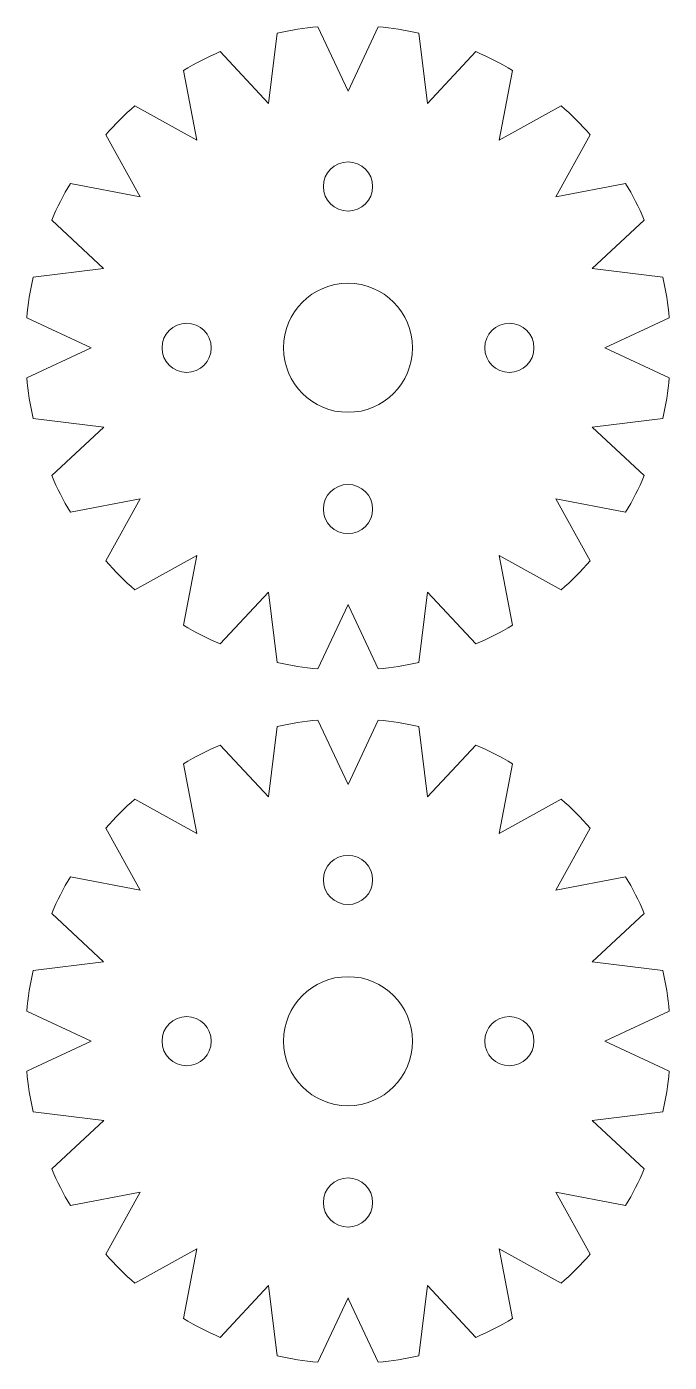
# Model space of a CAD drawing. Header units: centimetres. Extents: x -121 to 177, y -44 to 114.
# Drawn here: x 155.51 to 159.49, y -17.44 to -9.16 of the extents above; entities that cross this region are included whole.
import ezdxf

# ---------------------------------------------------------------- set-up
doc = ezdxf.new("R2010")
doc.units = ezdxf.units.CM
doc.header["$MEASUREMENT"] = 0
doc.layers.add('Layer 1', color=7, linetype='Continuous')

msp = doc.modelspace()

# ---------------------------------------------------------------- linework, layer by layer
at = {"layer": 'Layer 1', "lineweight": 20}
for centre, major_axis in [((157.5, -10.15), (0, 0.1525)), ((157.5, -11.15), (0, 0.4)), ((156.5, -11.15), (0, 0.1525)), ((158.5, -11.15), (0, 0.1525)), ((157.5, -12.15), (0, 0.1525)), ((157.5, -14.45), (0, 0.1525)), ((157.5, -15.45), (0, 0.4)), ((156.5, -15.45), (0, 0.1525)), ((158.5, -15.45), (0, 0.1525)), ((157.5, -16.45), (0, 0.1525))]:
    msp.add_ellipse(centre, major_axis=major_axis, ratio=1, dxfattribs=at)
for points, knots in [([(157.93837, -9.19834), (157.93837, -9.19834), (157.99206, -9.63559), (157.99206, -9.63559), (157.99206, -9.63559), (157.99206, -9.63559), (158.29252, -9.31338), (158.29252, -9.31338), (158.29252, -9.31338), (158.37108, -9.34733), (158.44701, -9.3862), (158.51998, -9.42955), (158.51998, -9.42955), (158.51998, -9.42955), (158.43596, -9.86176), (158.43596, -9.86176), (158.43596, -9.86176), (158.43596, -9.86176), (158.82079, -9.64844), (158.82079, -9.64844), (158.82079, -9.64844), (158.88482, -9.7048), (158.94519, -9.7652), (159.00156, -9.82922), (159.00156, -9.82922), (159.00156, -9.82922), (158.78824, -10.21404), (158.78824, -10.21404), (158.78824, -10.21404), (158.78824, -10.21404), (159.22046, -10.13002), (159.22046, -10.13002), (159.22046, -10.13002), (159.26382, -10.20297), (159.30265, -10.27893), (159.33662, -10.35748), (159.33662, -10.35748), (159.33662, -10.35748), (159.01441, -10.65794), (159.01441, -10.65794), (159.01441, -10.65794), (159.01441, -10.65794), (159.45166, -10.71163), (159.45166, -10.71163), (159.45166, -10.71163), (159.47009, -10.79394), (159.48336, -10.87818), (159.49131, -10.96396), (159.49131, -10.96396), (159.49131, -10.96396), (159.09235, -11.15), (159.09235, -11.15), (159.09235, -11.15), (159.09235, -11.15), (159.49131, -11.33604), (159.49131, -11.33604), (159.49131, -11.33604), (159.48339, -11.42183), (159.47007, -11.50605), (159.45166, -11.58837), (159.45166, -11.58837), (159.45166, -11.58837), (159.01441, -11.64206), (159.01441, -11.64206), (159.01441, -11.64206), (159.01441, -11.64206), (159.33662, -11.94252), (159.33662, -11.94252), (159.33662, -11.94252), (159.30267, -12.02108), (159.26381, -12.09701), (159.22046, -12.16998), (159.22046, -12.16998), (159.22046, -12.16998), (158.78824, -12.08596), (158.78824, -12.08596), (158.78824, -12.08596), (158.78824, -12.08596), (159.00156, -12.47079), (159.00156, -12.47079), (159.00156, -12.47079), (158.9452, -12.53482), (158.88481, -12.59519), (158.82079, -12.65156), (158.82079, -12.65156), (158.82079, -12.65156), (158.43596, -12.43824), (158.43596, -12.43824), (158.43596, -12.43824), (158.43596, -12.43824), (158.51998, -12.87046), (158.51998, -12.87046), (158.51998, -12.87046), (158.44703, -12.91382), (158.37107, -12.95265), (158.29252, -12.98662), (158.29252, -12.98662), (158.29252, -12.98662), (157.99206, -12.66441), (157.99206, -12.66441), (157.99206, -12.66441), (157.99206, -12.66441), (157.93837, -13.10166), (157.93837, -13.10166), (157.93837, -13.10166), (157.85606, -13.12009), (157.77182, -13.13336), (157.68604, -13.14131), (157.68604, -13.14131), (157.68604, -13.14131), (157.50495, -12.75297), (157.50495, -12.75297), (157.50495, -12.75297), (157.50495, -12.75297), (157.5, -12.74235), (157.5, -12.74235), (157.5, -12.74235), (157.5, -12.74235), (157.31396, -13.14131), (157.31396, -13.14131), (157.31396, -13.14131), (157.22817, -13.13339), (157.14395, -13.12007), (157.06163, -13.10166), (157.06163, -13.10166), (157.06163, -13.10166), (157.00794, -12.66441), (157.00794, -12.66441), (157.00794, -12.66441), (157.00794, -12.66441), (156.70748, -12.98662), (156.70748, -12.98662), (156.70748, -12.98662), (156.62892, -12.95267), (156.55299, -12.91381), (156.48002, -12.87046), (156.48002, -12.87046), (156.48002, -12.87046), (156.56404, -12.43824), (156.56404, -12.43824), (156.56404, -12.43824), (156.56404, -12.43824), (156.17921, -12.65156), (156.17921, -12.65156), (156.17921, -12.65156), (156.11518, -12.5952), (156.05481, -12.53481), (155.99844, -12.47079), (155.99844, -12.47079), (155.99844, -12.47079), (156.21176, -12.08596), (156.21176, -12.08596), (156.21176, -12.08596), (156.21176, -12.08596), (155.77954, -12.16998), (155.77954, -12.16998), (155.77954, -12.16998), (155.73618, -12.09703), (155.69735, -12.02107), (155.66338, -11.94252), (155.66338, -11.94252), (155.66338, -11.94252), (155.98559, -11.64206), (155.98559, -11.64206), (155.98559, -11.64206), (155.98559, -11.64206), (155.54834, -11.58837), (155.54834, -11.58837), (155.54834, -11.58837), (155.52991, -11.50606), (155.51664, -11.42182), (155.50869, -11.33604), (155.50869, -11.33604), (155.50869, -11.33604), (155.90765, -11.15), (155.90765, -11.15), (155.90765, -11.15), (155.90765, -11.15), (155.50869, -10.96396), (155.50869, -10.96396), (155.50869, -10.96396), (155.51661, -10.87816), (155.52992, -10.79393), (155.54834, -10.71162), (155.54834, -10.71162), (155.54834, -10.71162), (155.98558, -10.65794), (155.98558, -10.65794), (155.98558, -10.65794), (155.98558, -10.65794), (155.66338, -10.35749), (155.66338, -10.35749), (155.66338, -10.35749), (155.69733, -10.27893), (155.73619, -10.20298), (155.77954, -10.13002), (155.77954, -10.13002), (155.77954, -10.13002), (156.21176, -10.21404), (156.21176, -10.21404), (156.21176, -10.21404), (156.21176, -10.21404), (155.99844, -9.82922), (155.99844, -9.82922), (155.99844, -9.82922), (156.0548, -9.76519), (156.11519, -9.70481), (156.17921, -9.64844), (156.17921, -9.64844), (156.17921, -9.64844), (156.56404, -9.86176), (156.56404, -9.86176), (156.56404, -9.86176), (156.56404, -9.86176), (156.48002, -9.42954), (156.48002, -9.42954), (156.48002, -9.42954), (156.55297, -9.38618), (156.62893, -9.34735), (156.70748, -9.31338), (156.70748, -9.31338), (156.70748, -9.31338), (157.00794, -9.63559), (157.00794, -9.63559), (157.00794, -9.63559), (157.00794, -9.63559), (157.06163, -9.19834), (157.06163, -9.19834), (157.06163, -9.19834), (157.14394, -9.17991), (157.22818, -9.16664), (157.31396, -9.15869), (157.31396, -9.15869), (157.31396, -9.15869), (157.5, -9.55765), (157.5, -9.55765), (157.5, -9.55765), (157.5, -9.55765), (157.68604, -9.15869), (157.68604, -9.15869), (157.68604, -9.15869), (157.77182, -9.16664), (157.85605, -9.17992), (157.93837, -9.19834)], [0, 0, 0, 0, 0.0163934, 0.0163934, 0.0163934, 0.0163934, 0.0327869, 0.0327869, 0.0327869, 0.0327869, 0.0491803, 0.0491803, 0.0491803, 0.0491803, 0.0655738, 0.0655738, 0.0655738, 0.0655738, 0.0819672, 0.0819672, 0.0819672, 0.0819672, 0.0983607, 0.0983607, 0.0983607, 0.0983607, 0.1147541, 0.1147541, 0.1147541, 0.1147541, 0.1311475, 0.1311475, 0.1311475, 0.1311475, 0.147541, 0.147541, 0.147541, 0.147541, 0.1639344, 0.1639344, 0.1639344, 0.1639344, 0.1803279, 0.1803279, 0.1803279, 0.1803279, 0.1967213, 0.1967213, 0.1967213, 0.1967213, 0.2131148, 0.2131148, 0.2131148, 0.2131148, 0.2295082, 0.2295082, 0.2295082, 0.2295082, 0.2459016, 0.2459016, 0.2459016, 0.2459016, 0.2622951, 0.2622951, 0.2622951, 0.2622951, 0.2786885, 0.2786885, 0.2786885, 0.2786885, 0.295082, 0.295082, 0.295082, 0.295082, 0.3114754, 0.3114754, 0.3114754, 0.3114754, 0.3278689, 0.3278689, 0.3278689, 0.3278689, 0.3442623, 0.3442623, 0.3442623, 0.3442623, 0.3606557, 0.3606557, 0.3606557, 0.3606557, 0.3770492, 0.3770492, 0.3770492, 0.3770492, 0.3934426, 0.3934426, 0.3934426, 0.3934426, 0.4098361, 0.4098361, 0.4098361, 0.4098361, 0.4262295, 0.4262295, 0.4262295, 0.4262295, 0.442623, 0.442623, 0.442623, 0.442623, 0.4590164, 0.4590164, 0.4590164, 0.4590164, 0.4754098, 0.4754098, 0.4754098, 0.4754098, 0.4918033, 0.4918033, 0.4918033, 0.4918033, 0.5081967, 0.5081967, 0.5081967, 0.5081967, 0.5245902, 0.5245902, 0.5245902, 0.5245902, 0.5409836, 0.5409836, 0.5409836, 0.5409836, 0.557377, 0.557377, 0.557377, 0.557377, 0.5737705, 0.5737705, 0.5737705, 0.5737705, 0.5901639, 0.5901639, 0.5901639, 0.5901639, 0.6065574, 0.6065574, 0.6065574, 0.6065574, 0.6229508, 0.6229508, 0.6229508, 0.6229508, 0.6393443, 0.6393443, 0.6393443, 0.6393443, 0.6557377, 0.6557377, 0.6557377, 0.6557377, 0.6721311, 0.6721311, 0.6721311, 0.6721311, 0.6885246, 0.6885246, 0.6885246, 0.6885246, 0.704918, 0.704918, 0.704918, 0.704918, 0.7213115, 0.7213115, 0.7213115, 0.7213115, 0.7377049, 0.7377049, 0.7377049, 0.7377049, 0.7540984, 0.7540984, 0.7540984, 0.7540984, 0.7704918, 0.7704918, 0.7704918, 0.7704918, 0.7868852, 0.7868852, 0.7868852, 0.7868852, 0.8032787, 0.8032787, 0.8032787, 0.8032787, 0.8196721, 0.8196721, 0.8196721, 0.8196721, 0.8360656, 0.8360656, 0.8360656, 0.8360656, 0.852459, 0.852459, 0.852459, 0.852459, 0.8688525, 0.8688525, 0.8688525, 0.8688525, 0.8852459, 0.8852459, 0.8852459, 0.8852459, 0.9016393, 0.9016393, 0.9016393, 0.9016393, 0.9180328, 0.9180328, 0.9180328, 0.9180328, 0.9344262, 0.9344262, 0.9344262, 0.9344262, 0.9508197, 0.9508197, 0.9508197, 0.9508197, 0.9672131, 0.9672131, 0.9672131, 0.9672131, 0.9836066, 0.9836066, 0.9836066, 0.9836066, 1, 1, 1, 1]), ([(155.50869, -10.96396), (155.50869, -10.96396), (155.90765, -11.15), (155.90765, -11.15), (155.90765, -11.15), (155.90765, -11.15), (155.50869, -10.96396), (155.50869, -10.96396), (155.50869, -10.96396), (155.50869, -10.96396), (155.50869, -10.96397), (155.50869, -10.96397), (155.50869, -10.96397), (155.50869, -10.96397), (155.90765, -11.15), (155.90765, -11.15), (155.90765, -11.15), (155.90765, -11.15), (155.50869, -10.96396), (155.50869, -10.96396)], [0, 0, 0, 0, 0.2, 0.2, 0.2, 0.2, 0.4, 0.4, 0.4, 0.4, 0.6, 0.6, 0.6, 0.6, 0.8, 0.8, 0.8, 0.8, 1, 1, 1, 1]), ([(159.49131, -11.33603), (159.49131, -11.33603), (159.49131, -11.33604), (159.49131, -11.33604), (159.49131, -11.33604), (159.49131, -11.33604), (159.09235, -11.15), (159.09235, -11.15), (159.09235, -11.15), (159.09235, -11.15), (159.49131, -11.33603), (159.49131, -11.33603)], [0, 0, 0, 0, 0.3333333, 0.3333333, 0.3333333, 0.3333333, 0.6666667, 0.6666667, 0.6666667, 0.6666667, 1, 1, 1, 1]), ([(157.31396, -13.14131), (157.31396, -13.14131), (157.5, -12.74235), (157.5, -12.74235), (157.5, -12.74235), (157.5, -12.74235), (157.31396, -13.14131), (157.31396, -13.14131), (157.31396, -13.14131), (157.31396, -13.14131), (157.31397, -13.14131), (157.31397, -13.14131), (157.31397, -13.14131), (157.31397, -13.14131), (157.5, -12.74235), (157.5, -12.74235), (157.5, -12.74235), (157.5, -12.74235), (157.31396, -13.14131), (157.31396, -13.14131)], [0, 0, 0, 0, 0.2, 0.2, 0.2, 0.2, 0.4, 0.4, 0.4, 0.4, 0.6, 0.6, 0.6, 0.6, 0.8, 0.8, 0.8, 0.8, 1, 1, 1, 1]), ([(157.93837, -13.49834), (157.93837, -13.49834), (157.99206, -13.93559), (157.99206, -13.93559), (157.99206, -13.93559), (157.99206, -13.93559), (158.29252, -13.61338), (158.29252, -13.61338), (158.29252, -13.61338), (158.37108, -13.64733), (158.44701, -13.6862), (158.51998, -13.72955), (158.51998, -13.72955), (158.51998, -13.72955), (158.43596, -14.16176), (158.43596, -14.16176), (158.43596, -14.16176), (158.43596, -14.16176), (158.82079, -13.94844), (158.82079, -13.94844), (158.82079, -13.94844), (158.88482, -14.0048), (158.94519, -14.0652), (159.00156, -14.12922), (159.00156, -14.12922), (159.00156, -14.12922), (158.78824, -14.51404), (158.78824, -14.51404), (158.78824, -14.51404), (158.78824, -14.51404), (159.22046, -14.43002), (159.22046, -14.43002), (159.22046, -14.43002), (159.26382, -14.50297), (159.30265, -14.57893), (159.33662, -14.65748), (159.33662, -14.65748), (159.33662, -14.65748), (159.01441, -14.95794), (159.01441, -14.95794), (159.01441, -14.95794), (159.01441, -14.95794), (159.45166, -15.01163), (159.45166, -15.01163), (159.45166, -15.01163), (159.47009, -15.09394), (159.48336, -15.17818), (159.49131, -15.26396), (159.49131, -15.26396), (159.49131, -15.26396), (159.09235, -15.45), (159.09235, -15.45), (159.09235, -15.45), (159.09235, -15.45), (159.49131, -15.63604), (159.49131, -15.63604), (159.49131, -15.63604), (159.48339, -15.72183), (159.47007, -15.80605), (159.45166, -15.88837), (159.45166, -15.88837), (159.45166, -15.88837), (159.01441, -15.94206), (159.01441, -15.94206), (159.01441, -15.94206), (159.01441, -15.94206), (159.33662, -16.24252), (159.33662, -16.24252), (159.33662, -16.24252), (159.30267, -16.32108), (159.26381, -16.39701), (159.22046, -16.46998), (159.22046, -16.46998), (159.22046, -16.46998), (158.78824, -16.38596), (158.78824, -16.38596), (158.78824, -16.38596), (158.78824, -16.38596), (159.00156, -16.77079), (159.00156, -16.77079), (159.00156, -16.77079), (158.9452, -16.83482), (158.88481, -16.89519), (158.82079, -16.95156), (158.82079, -16.95156), (158.82079, -16.95156), (158.43596, -16.73824), (158.43596, -16.73824), (158.43596, -16.73824), (158.43596, -16.73824), (158.51998, -17.17046), (158.51998, -17.17046), (158.51998, -17.17046), (158.44703, -17.21382), (158.37107, -17.25265), (158.29252, -17.28662), (158.29252, -17.28662), (158.29252, -17.28662), (157.99206, -16.96441), (157.99206, -16.96441), (157.99206, -16.96441), (157.99206, -16.96441), (157.93837, -17.40166), (157.93837, -17.40166), (157.93837, -17.40166), (157.85606, -17.42009), (157.77182, -17.43336), (157.68604, -17.44131), (157.68604, -17.44131), (157.68604, -17.44131), (157.50495, -17.05297), (157.50495, -17.05297), (157.50495, -17.05297), (157.50495, -17.05297), (157.5, -17.04235), (157.5, -17.04235), (157.5, -17.04235), (157.5, -17.04235), (157.31396, -17.44131), (157.31396, -17.44131), (157.31396, -17.44131), (157.22817, -17.43339), (157.14395, -17.42007), (157.06163, -17.40166), (157.06163, -17.40166), (157.06163, -17.40166), (157.00794, -16.96441), (157.00794, -16.96441), (157.00794, -16.96441), (157.00794, -16.96441), (156.70748, -17.28662), (156.70748, -17.28662), (156.70748, -17.28662), (156.62892, -17.25267), (156.55299, -17.21381), (156.48002, -17.17046), (156.48002, -17.17046), (156.48002, -17.17046), (156.56404, -16.73824), (156.56404, -16.73824), (156.56404, -16.73824), (156.56404, -16.73824), (156.17921, -16.95156), (156.17921, -16.95156), (156.17921, -16.95156), (156.11518, -16.8952), (156.05481, -16.83481), (155.99844, -16.77079), (155.99844, -16.77079), (155.99844, -16.77079), (156.21176, -16.38596), (156.21176, -16.38596), (156.21176, -16.38596), (156.21176, -16.38596), (155.77954, -16.46998), (155.77954, -16.46998), (155.77954, -16.46998), (155.73618, -16.39703), (155.69735, -16.32107), (155.66338, -16.24252), (155.66338, -16.24252), (155.66338, -16.24252), (155.98559, -15.94206), (155.98559, -15.94206), (155.98559, -15.94206), (155.98559, -15.94206), (155.54834, -15.88837), (155.54834, -15.88837), (155.54834, -15.88837), (155.52991, -15.80606), (155.51664, -15.72182), (155.50869, -15.63604), (155.50869, -15.63604), (155.50869, -15.63604), (155.90765, -15.45), (155.90765, -15.45), (155.90765, -15.45), (155.90765, -15.45), (155.50869, -15.26396), (155.50869, -15.26396), (155.50869, -15.26396), (155.51661, -15.17816), (155.52992, -15.09393), (155.54834, -15.01162), (155.54834, -15.01162), (155.54834, -15.01162), (155.98558, -14.95794), (155.98558, -14.95794), (155.98558, -14.95794), (155.98558, -14.95794), (155.66338, -14.65749), (155.66338, -14.65749), (155.66338, -14.65749), (155.69733, -14.57893), (155.73619, -14.50298), (155.77954, -14.43002), (155.77954, -14.43002), (155.77954, -14.43002), (156.21176, -14.51404), (156.21176, -14.51404), (156.21176, -14.51404), (156.21176, -14.51404), (155.99844, -14.12922), (155.99844, -14.12922), (155.99844, -14.12922), (156.0548, -14.06519), (156.11519, -14.00481), (156.17921, -13.94844), (156.17921, -13.94844), (156.17921, -13.94844), (156.56404, -14.16176), (156.56404, -14.16176), (156.56404, -14.16176), (156.56404, -14.16176), (156.48002, -13.72954), (156.48002, -13.72954), (156.48002, -13.72954), (156.55297, -13.68618), (156.62893, -13.64735), (156.70748, -13.61338), (156.70748, -13.61338), (156.70748, -13.61338), (157.00794, -13.93559), (157.00794, -13.93559), (157.00794, -13.93559), (157.00794, -13.93559), (157.06163, -13.49834), (157.06163, -13.49834), (157.06163, -13.49834), (157.14394, -13.47991), (157.22818, -13.46664), (157.31396, -13.45869), (157.31396, -13.45869), (157.31396, -13.45869), (157.5, -13.85765), (157.5, -13.85765), (157.5, -13.85765), (157.5, -13.85765), (157.68604, -13.45869), (157.68604, -13.45869), (157.68604, -13.45869), (157.77182, -13.46664), (157.85605, -13.47992), (157.93837, -13.49834)], [0, 0, 0, 0, 0.0163934, 0.0163934, 0.0163934, 0.0163934, 0.0327869, 0.0327869, 0.0327869, 0.0327869, 0.0491803, 0.0491803, 0.0491803, 0.0491803, 0.0655738, 0.0655738, 0.0655738, 0.0655738, 0.0819672, 0.0819672, 0.0819672, 0.0819672, 0.0983607, 0.0983607, 0.0983607, 0.0983607, 0.1147541, 0.1147541, 0.1147541, 0.1147541, 0.1311475, 0.1311475, 0.1311475, 0.1311475, 0.147541, 0.147541, 0.147541, 0.147541, 0.1639344, 0.1639344, 0.1639344, 0.1639344, 0.1803279, 0.1803279, 0.1803279, 0.1803279, 0.1967213, 0.1967213, 0.1967213, 0.1967213, 0.2131148, 0.2131148, 0.2131148, 0.2131148, 0.2295082, 0.2295082, 0.2295082, 0.2295082, 0.2459016, 0.2459016, 0.2459016, 0.2459016, 0.2622951, 0.2622951, 0.2622951, 0.2622951, 0.2786885, 0.2786885, 0.2786885, 0.2786885, 0.295082, 0.295082, 0.295082, 0.295082, 0.3114754, 0.3114754, 0.3114754, 0.3114754, 0.3278689, 0.3278689, 0.3278689, 0.3278689, 0.3442623, 0.3442623, 0.3442623, 0.3442623, 0.3606557, 0.3606557, 0.3606557, 0.3606557, 0.3770492, 0.3770492, 0.3770492, 0.3770492, 0.3934426, 0.3934426, 0.3934426, 0.3934426, 0.4098361, 0.4098361, 0.4098361, 0.4098361, 0.4262295, 0.4262295, 0.4262295, 0.4262295, 0.442623, 0.442623, 0.442623, 0.442623, 0.4590164, 0.4590164, 0.4590164, 0.4590164, 0.4754098, 0.4754098, 0.4754098, 0.4754098, 0.4918033, 0.4918033, 0.4918033, 0.4918033, 0.5081967, 0.5081967, 0.5081967, 0.5081967, 0.5245902, 0.5245902, 0.5245902, 0.5245902, 0.5409836, 0.5409836, 0.5409836, 0.5409836, 0.557377, 0.557377, 0.557377, 0.557377, 0.5737705, 0.5737705, 0.5737705, 0.5737705, 0.5901639, 0.5901639, 0.5901639, 0.5901639, 0.6065574, 0.6065574, 0.6065574, 0.6065574, 0.6229508, 0.6229508, 0.6229508, 0.6229508, 0.6393443, 0.6393443, 0.6393443, 0.6393443, 0.6557377, 0.6557377, 0.6557377, 0.6557377, 0.6721311, 0.6721311, 0.6721311, 0.6721311, 0.6885246, 0.6885246, 0.6885246, 0.6885246, 0.704918, 0.704918, 0.704918, 0.704918, 0.7213115, 0.7213115, 0.7213115, 0.7213115, 0.7377049, 0.7377049, 0.7377049, 0.7377049, 0.7540984, 0.7540984, 0.7540984, 0.7540984, 0.7704918, 0.7704918, 0.7704918, 0.7704918, 0.7868852, 0.7868852, 0.7868852, 0.7868852, 0.8032787, 0.8032787, 0.8032787, 0.8032787, 0.8196721, 0.8196721, 0.8196721, 0.8196721, 0.8360656, 0.8360656, 0.8360656, 0.8360656, 0.852459, 0.852459, 0.852459, 0.852459, 0.8688525, 0.8688525, 0.8688525, 0.8688525, 0.8852459, 0.8852459, 0.8852459, 0.8852459, 0.9016393, 0.9016393, 0.9016393, 0.9016393, 0.9180328, 0.9180328, 0.9180328, 0.9180328, 0.9344262, 0.9344262, 0.9344262, 0.9344262, 0.9508197, 0.9508197, 0.9508197, 0.9508197, 0.9672131, 0.9672131, 0.9672131, 0.9672131, 0.9836066, 0.9836066, 0.9836066, 0.9836066, 1, 1, 1, 1]), ([(155.50869, -15.26396), (155.50869, -15.26396), (155.90765, -15.45), (155.90765, -15.45), (155.90765, -15.45), (155.90765, -15.45), (155.50869, -15.26396), (155.50869, -15.26396), (155.50869, -15.26396), (155.50869, -15.26396), (155.50869, -15.26397), (155.50869, -15.26397), (155.50869, -15.26397), (155.50869, -15.26397), (155.90765, -15.45), (155.90765, -15.45), (155.90765, -15.45), (155.90765, -15.45), (155.50869, -15.26396), (155.50869, -15.26396)], [0, 0, 0, 0, 0.2, 0.2, 0.2, 0.2, 0.4, 0.4, 0.4, 0.4, 0.6, 0.6, 0.6, 0.6, 0.8, 0.8, 0.8, 0.8, 1, 1, 1, 1]), ([(159.49131, -15.63603), (159.49131, -15.63603), (159.49131, -15.63604), (159.49131, -15.63604), (159.49131, -15.63604), (159.49131, -15.63604), (159.09235, -15.45), (159.09235, -15.45), (159.09235, -15.45), (159.09235, -15.45), (159.49131, -15.63603), (159.49131, -15.63603)], [0, 0, 0, 0, 0.3333333, 0.3333333, 0.3333333, 0.3333333, 0.6666667, 0.6666667, 0.6666667, 0.6666667, 1, 1, 1, 1]), ([(157.31396, -17.44131), (157.31396, -17.44131), (157.5, -17.04235), (157.5, -17.04235), (157.5, -17.04235), (157.5, -17.04235), (157.31396, -17.44131), (157.31396, -17.44131), (157.31396, -17.44131), (157.31396, -17.44131), (157.31397, -17.44131), (157.31397, -17.44131), (157.31397, -17.44131), (157.31397, -17.44131), (157.5, -17.04235), (157.5, -17.04235), (157.5, -17.04235), (157.5, -17.04235), (157.31396, -17.44131), (157.31396, -17.44131)], [0, 0, 0, 0, 0.2, 0.2, 0.2, 0.2, 0.4, 0.4, 0.4, 0.4, 0.6, 0.6, 0.6, 0.6, 0.8, 0.8, 0.8, 0.8, 1, 1, 1, 1])]:
    msp.add_open_spline(points, degree=3, knots=knots, dxfattribs=at)

doc.saveas('drawing.dxf')
